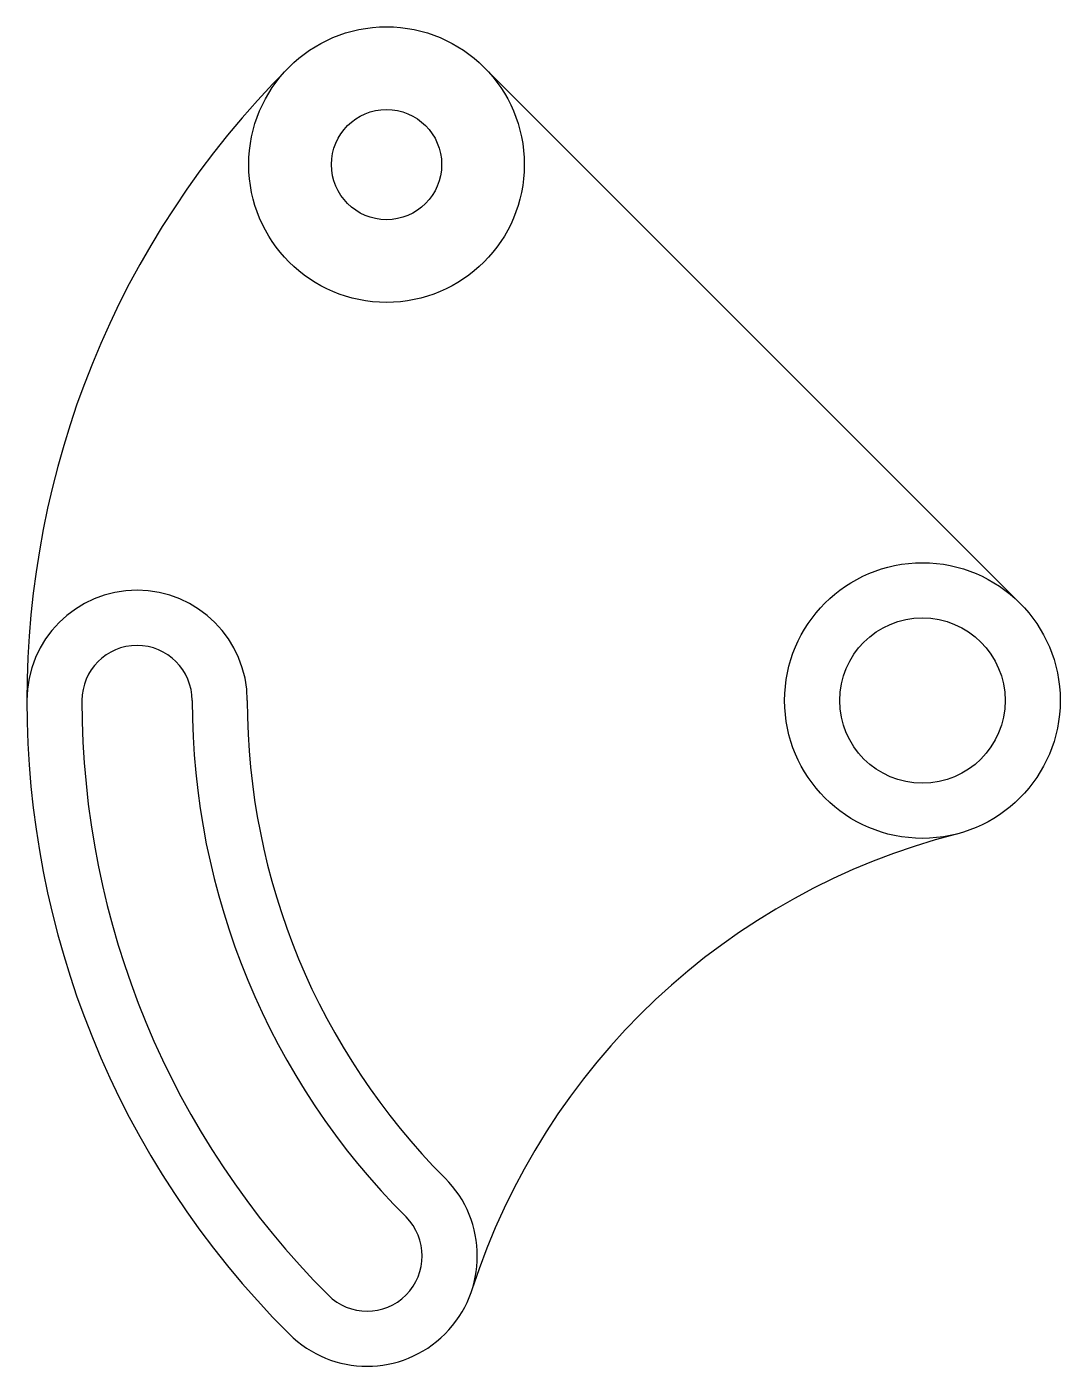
# Model space of a CAD drawing. Header units: inches. Extents: x -29.6 to 45.4, y -35.8 to 61.4.
import ezdxf

# ---------------------------------------------------------------- set-up
doc = ezdxf.new("R2010")
doc.units = ezdxf.units.IN
doc.header["$MEASUREMENT"] = 0

msp = doc.modelspace()

# ---------------------------------------------------------------- linework, layer by layer
msp.add_line((42.477, 19.621), (3.586, 58.512))
for centre, radius in [((-3.485, 51.441), 10), ((-3.485, 51.441), 4), ((35.406, 12.55), 10), ((35.406, 12.55), 6)]:
    msp.add_circle(centre, radius)
for centre, radius, start, end in [((35.406, 12.55), 65, 135, 225), ((-21.594, 12.55), 8, 0, 180), ((-21.594, 12.55), 4, 0, 180), ((35.406, 12.55), 61, 180, 225), ((35.406, 12.55), 53, 180, 225), ((35.406, 12.55), 49, 180, 225), ((50.296, -45.573), 50, 104.36927, 162.10912), ((-4.899, -27.755), 8, 225, 45), ((-4.899, -27.755), 4, 225, 45), ((35.406, 12.55), 53, 232.22696, 232.29378)]:
    msp.add_arc(centre, radius, start, end)

doc.saveas('drawing.dxf')
